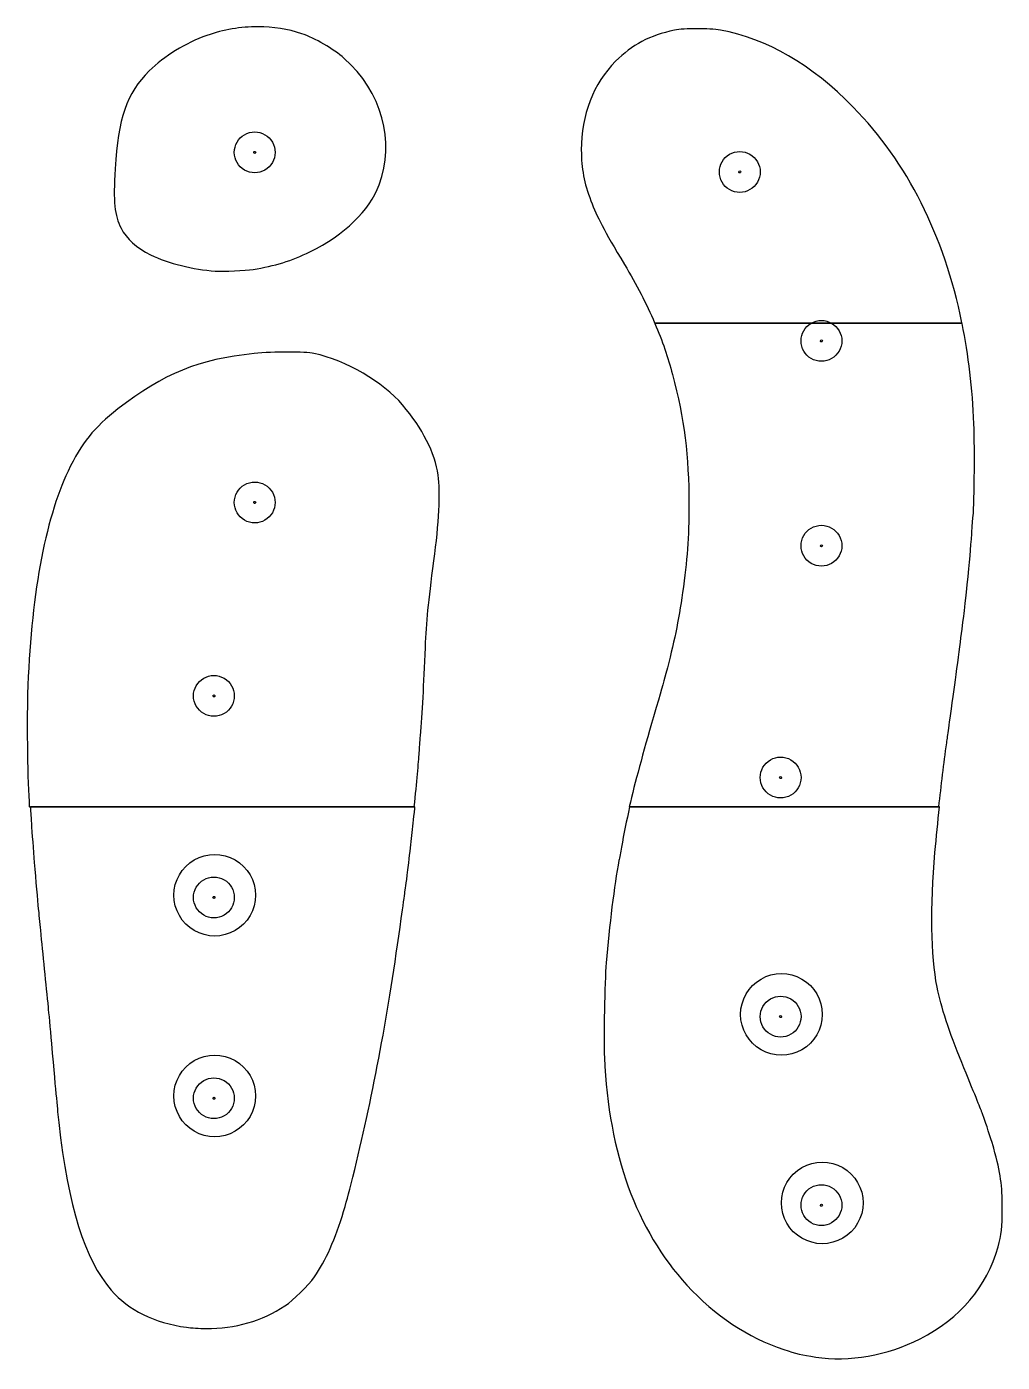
# Model space of a CAD drawing. Extents: x 191 to 5849, y 363 to 2021.
# Drawn here: x 3020 to 4215, y 363 to 1999 of the extents above; entities that cross this region are included whole.
import ezdxf

# ---------------------------------------------------------------- set-up
doc = ezdxf.new("R2010")
doc.units = 0
for name, color, linetype in [('Layer_2', 7, 'CONTINUOUS'), ('Paerehull', 7, 'CONTINUOUS'), ('Paereomriss', 7, 'CONTINUOUS')]:
    doc.layers.add(name, color=color, linetype=linetype)

msp = doc.modelspace()

# ---------------------------------------------------------------- linework, layer by layer
at = {"layer": 'Layer_2', "color": 7}
for p, q in [((3303.6589, 1999.034299), (3303.6589, 1999.034299)), ((3841.0847, 1996.60071), (3841.0847, 1996.60071)), ((3789.2957, 1636.39368), (4165.6707, 1636.39368)), ((4165.8796, 1635.39368), (3789.7214, 1635.39368)), ((3340.407, 1600.4347), (3340.407, 1600.4347)), ((3023.6511, 1043.0167), (3495.0652, 1043.0167)), ((3495.8035, 1043.0167), (3024.8542, 1043.0167)), ((3758.3582, 1043.0167), (4137.4461, 1043.0167)), ((4138.1531, 1043.0167), (3758.7351, 1043.0167)), ((3300.6394, 934.8885), (3300.6394, 934.8885)), ((3994.6384, 788.8888), (3994.6384, 788.8888)), ((3300.6394, 688.8888), (3300.6394, 688.8888)), ((4044.6384, 557.8888), (4044.6384, 557.8888))]:
    msp.add_line(p, q, dxfattribs=at)
for points in [[(3303.6589, 1999.034299), (3282.6266, 1999.067399), (3261.2155, 1995.5012), (3241.1277, 1988.36634)], [(3357.28, 1990.51868), (3340.4793, 1996.1747), (3322.2169, 1999.005069), (3303.6589, 1999.034299)], [(3841.0847, 1996.60071), (3830.1969, 1996.6011), (3819.5735, 1995.97868), (3813.6277, 1994.73352)], [(3870.1277, 1994.73157), (3863.1247, 1995.97718), (3851.9725, 1996.60032), (3841.0847, 1996.60071)], [(3241.1277, 1988.36634), (3214.8559, 1979.03504), (3188.5939, 1962.8644), (3170.4968, 1944.87415)], [(3409.1277, 1960.28821), (3396.1521, 1971.75527), (3373.1138, 1985.18819), (3357.28, 1990.51868)], [(3813.6277, 1994.73352), (3783.3984, 1988.40295), (3761.8622, 1977.05202), (3741.5574, 1956.7472)], [(4032.6414, 1900.48938), (3981.3237, 1952.94725), (3926.5872, 1984.68909), (3870.1277, 1994.73157)], [(3452.1218, 1805.4972), (3472.0841, 1858.53214), (3455.1078, 1919.65357), (3409.1277, 1960.28821)], [(3741.5574, 1956.7472), (3714.3554, 1929.54521), (3699.3497, 1890.71851), (3699.573, 1848.10852)], [(3170.4968, 1944.87415), (3142.8788, 1917.41931), (3132.0527, 1886.45206), (3128.6316, 1825.10852)], [(4165.6707, 1636.39368), (4143.7947, 1743.14183), (4098.8218, 1832.83856), (4032.6414, 1900.48938)], [(3699.573, 1848.10852), (3699.6952, 1824.78896), (3702.86, 1807.98649), (3711.3445, 1785.60852)], [(3128.6316, 1825.10852), (3126.3291, 1783.82319), (3127.9247, 1767.81052), (3135.8914, 1752.25501)], [(3367.2605, 1723.20032), (3409.8633, 1744.21038), (3440.0852, 1773.51903), (3452.1218, 1805.4972)], [(3711.3445, 1785.60852), (3719.0084, 1765.39492), (3726.6138, 1750.99911), (3752.5515, 1707.60852)], [(3135.8914, 1752.25501), (3142.7021, 1738.95664), (3154.8726, 1728.00073), (3172.1277, 1719.63196)], [(3172.1277, 1719.63196), (3193.8899, 1709.07722), (3224.6556, 1701.32452), (3251.1277, 1699.72571)], [(3297.6277, 1701.6847), (3323.6298, 1705.69408), (3345.4072, 1712.4231), (3367.2605, 1723.20032)], [(3752.5515, 1707.60852), (3767.179, 1683.13849), (3779.3485, 1659.55045), (3789.2957, 1636.39368)], [(3251.1277, 1699.72571), (3261.7958, 1699.0814), (3287.8692, 1700.17999), (3297.6277, 1701.6847)], [(3789.7214, 1635.39368), (3798.69, 1614.39011), (3805.8369, 1593.73538), (3811.2586, 1573.10852)], [(4180.3172, 1512.60852), (4178.6066, 1555.6209), (4173.7634, 1596.62833), (4165.8796, 1635.39368)], [(3298.9754, 1598.61243), (3231.207, 1591.74534), (3188.1848, 1574.23345), (3132.157, 1530.70618)], [(3340.407, 1600.4347), (3326.334, 1600.4065), (3310.6432, 1599.79475), (3298.9754, 1598.61243)], [(3372.1277, 1598.75891), (3366.9346, 1599.90747), (3354.48, 1600.46288), (3340.407, 1600.4347)], [(3480.7605, 1535.59485), (3456.5173, 1564.03968), (3411.955, 1589.95023), (3372.1277, 1598.75891)], [(3811.2586, 1573.10852), (3825.6399, 1518.39426), (3831.3313, 1473.12423), (3831.3113, 1413.60852)], [(3132.157, 1530.70618), (3102.501, 1507.66679), (3087.5924, 1489.089), (3071.0867, 1454.60657)], [(3524.1648, 1449.60657), (3520.3665, 1476.73542), (3505.0288, 1507.12058), (3480.7605, 1535.59485)], [(4179.1394, 1397.69641), (4180.7742, 1405.35608), (4181.5543, 1481.49488), (4180.3172, 1512.60852)], [(3071.0867, 1454.60657), (3042.611, 1395.11767), (3024.9761, 1297.82089), (3021.5535, 1181.32532)], [(3519.1179, 1344.60657), (3525.2407, 1389.96772), (3527.1, 1428.64159), (3524.1648, 1449.60657)], [(3831.3113, 1413.60852), (3831.2973, 1372.70492), (3829.3533, 1345.49145), (3823.5964, 1305.60852)], [(4177.6238, 1377.60852), (4178.2123, 1387.50852), (4178.8942, 1396.54735), (4179.1394, 1397.69641)], [(4172.1687, 1315.10852), (4175.1962, 1344.18724), (4176.5757, 1359.97984), (4177.6238, 1377.60852)], [(3508.6433, 1238.60657), (3509.9334, 1270.49412), (3512.171, 1293.13998), (3519.1179, 1344.60657)], [(4167.616, 1274.10852), (4168.6415, 1281.7264), (4169.465, 1289.14011), (4172.1687, 1315.10852)], [(3823.5964, 1305.60852), (3818.628, 1271.18831), (3812.8868, 1243.31663), (3803.2019, 1206.60852)], [(4163.0789, 1239.10852), (4165.0197, 1254.23352), (4167.0606, 1269.98352), (4167.616, 1274.10852)], [(3502.6277, 1130.10657), (3504.8743, 1158.04943), (3506.7589, 1192.03061), (3508.6433, 1238.60657)], [(4156.1355, 1187.10852), (4158.0138, 1200.58352), (4161.138, 1223.98352), (4163.0789, 1239.10852)], [(3803.2019, 1206.60852), (3799.8476, 1193.89505), (3797.633, 1186.12034), (3788.1101, 1153.60852)], [(3021.5535, 1181.32532), (3020.4276, 1143.00353), (3021.4675, 1073.3574), (3023.6101, 1043.6066)], [(4147.0418, 1121.60852), (4148.5094, 1132.38002), (4149.1795, 1137.20346), (4156.1355, 1187.10852)], [(3788.1101, 1153.60852), (3774.5778, 1107.40843), (3765.4285, 1073.6174), (3758.3582, 1043.0167)], [(3501.1043, 1109.60657), (3501.4337, 1114.55657), (3502.1192, 1123.78157), (3502.6277, 1130.10657)], [(4137.4461, 1043.0167), (4140.3292, 1069.5498), (4143.529, 1095.8245), (4147.0418, 1121.60852)], [(3495.0652, 1043.0167), (3498.1588, 1073.9182), (3500.2821, 1097.2543), (3501.1043, 1109.60657)], [(3023.6101, 1043.6066), (3023.6231, 1043.4325), (3023.6381, 1043.1944), (3023.6511, 1043.0167)], [(3024.8542, 1043.0167), (3025.3301, 1036.2289), (3025.8705, 1028.1227), (3026.1511, 1023.3878)], [(3488.1804, 974.3877), (3491.5759, 1002.2701), (3492.8714, 1013.9094), (3495.6413, 1041.3878)], [(3495.6413, 1041.3878), (3495.7003, 1041.9689), (3495.7455, 1042.4407), (3495.8035, 1043.0167)], [(3758.7351, 1043.0167), (3754.9121, 1026.2751), (3751.6863, 1010.3973), (3748.7039, 993.8897)], [(4132.6687, 987.3897), (4134.3313, 1006.0122), (4136.1663, 1024.574), (4138.1531, 1043.0167)], [(3026.1511, 1023.3878), (3026.8866, 1010.9747), (3028.3973, 990.0505), (3029.6531, 974.8877)], [(3225.6394, 978.18977), (3241.109454, 987.12141), (3260.169346, 987.12141), (3275.6394, 978.18977)], [(3748.7039, 993.8897), (3747.5612, 987.5647), (3746.1985, 980.1397), (3745.6765, 977.3897)], [(4135.2703, 822.3897), (4127.646, 861.009), (4126.7066, 920.6072), (4132.6687, 987.3897)], [(3029.6531, 974.8877), (3031.4577, 953.0997), (3033.6157, 928.3634), (3034.5828, 918.3877)], [(3200.6394, 934.8885), (3200.6394, 952.751779), (3210.169346, 969.25813), (3225.6394, 978.18977)], [(3275.6394, 978.18977), (3291.109454, 969.25813), (3300.6394, 952.751779), (3300.6394, 934.8885)], [(3483.6589, 938.8877), (3484.6054, 945.2598), (3485.2371, 950.2187), (3488.1804, 974.3877)], [(3745.6765, 977.3897), (3740.0122, 947.5491), (3733.7617, 897.3255), (3730.0574, 851.8897)], [(3225.6394, 891.58723), (3210.169346, 900.51887), (3200.6394, 917.025221), (3200.6394, 934.8885)], [(3300.6394, 934.8885), (3300.6394, 917.025221), (3291.109454, 900.51887), (3275.6394, 891.58723)], [(3479.1218, 906.3877), (3481.086, 920.6877), (3483.1279, 935.3127), (3483.6589, 938.8877)], [(3034.5828, 918.3877), (3035.116, 912.8877), (3036.2685, 900.9627), (3037.1433, 891.8877)], [(3422.071, 598.9659), (3445.2071, 693.4334), (3463.1552, 790.1443), (3479.1218, 906.3877)], [(3037.1433, 891.8877), (3039.8699, 863.6039), (3043.7822, 824.5744), (3046.616, 797.3877)], [(3275.6394, 891.58723), (3260.169346, 882.65559), (3241.109454, 882.65559), (3225.6394, 891.58723)], [(3730.0574, 851.8897), (3728.1245, 828.1816), (3726.803, 758.7145), (3727.8503, 735.8897)], [(3919.6384, 832.19007), (3935.108454, 841.12171), (3954.168346, 841.12171), (3969.6384, 832.19007)], [(3894.6384, 788.8888), (3894.6384, 806.752079), (3904.168346, 823.25843), (3919.6384, 832.19007)], [(3969.6384, 832.19007), (3985.108454, 823.25843), (3994.6384, 806.752079), (3994.6384, 788.8888)], [(4165.4167, 729.8897), (4150.0184, 767.4279), (4140.1322, 797.7632), (4135.2703, 822.3897)], [(3046.616, 797.3877), (3047.1892, 791.8877), (3049.0124, 772.0877), (3050.6667, 753.3877)], [(3919.6384, 745.58753), (3904.168346, 754.51917), (3894.6384, 771.025521), (3894.6384, 788.8888)], [(3994.6384, 788.8888), (3994.6384, 771.025521), (3985.108454, 754.51917), (3969.6384, 745.58753)], [(3050.6667, 753.3877), (3056.6735, 685.4905), (3057.7357, 674.083), (3059.6824, 656.5479)], [(3225.6394, 732.19007), (3241.109454, 741.12171), (3260.169346, 741.12171), (3275.6394, 732.19007)], [(3969.6384, 745.58753), (3954.168346, 736.65589), (3935.108454, 736.65589), (3919.6384, 745.58753)], [(3200.6394, 688.8888), (3200.6394, 706.752079), (3210.169346, 723.25843), (3225.6394, 732.19007)], [(3275.6394, 732.19007), (3291.109454, 723.25843), (3300.6394, 706.752079), (3300.6394, 688.8888)], [(3727.8503, 735.8897), (3733.2834, 617.4809), (3766.8181, 525.0132), (3828.946, 457.1338)], [(4189.7078, 669.8897), (4188.9752, 672.1858), (4180.4864, 693.1525), (4165.4167, 729.8897)], [(3225.6394, 645.58753), (3210.169346, 654.51917), (3200.6394, 671.025521), (3200.6394, 688.8888)], [(3300.6394, 688.8888), (3300.6394, 671.025521), (3291.109454, 654.51917), (3275.6394, 645.58753)], [(3059.6824, 656.5479), (3071.1532, 553.2217), (3091.3132, 488.7047), (3123.948, 450.8877)], [(4193.6335, 658.8897), (4191.9126, 663.5647), (4190.1465, 668.5147), (4189.7078, 669.8897)], [(4204.6316, 624.8897), (4202.8108, 631.6777), (4196.7249, 650.4914), (4193.6335, 658.8897)], [(3275.6394, 645.58753), (3260.169346, 636.65589), (3241.109454, 636.65589), (3225.6394, 645.58753)], [(4215.0574, 551.3897), (4215.0254, 580.0912), (4213.2041, 592.9315), (4204.6316, 624.8897)], [(3969.6384, 601.19007), (3985.108454, 610.12171), (4004.168346, 610.12171), (4019.6384, 601.19007)], [(3408.4578, 547.3877), (3413.5397, 564.5707), (3415.0475, 570.2882), (3422.071, 598.9659)], [(3944.6384, 557.8888), (3944.6384, 575.752079), (3954.168346, 592.25843), (3969.6384, 601.19007)], [(4019.6384, 601.19007), (4035.108454, 592.25843), (4044.6384, 575.752079), (4044.6384, 557.8888)], [(3969.6384, 514.58753), (3954.168346, 523.51917), (3944.6384, 540.025521), (3944.6384, 557.8888)], [(4044.6384, 557.8888), (4044.6384, 540.025521), (4035.108454, 523.51917), (4019.6384, 514.58753)], [(3372.7781, 467.3877), (3386.5039, 486.8612), (3398.5351, 513.837), (3408.4578, 547.3877)], [(4209.991, 503.8897), (4214.2874, 519.4014), (4215.0854, 526.8838), (4215.0574, 551.3897)], [(4019.6384, 514.58753), (4004.168346, 505.65589), (3985.108454, 505.65589), (3969.6384, 514.58753)], [(4114.5476, 391.3877), (4163.3651, 416.3585), (4196.5956, 455.5277), (4209.991, 503.8897)], [(3336.6081, 431.667), (3346.975, 438.5564), (3365.0097, 456.3664), (3372.7781, 467.3877)], [(3123.948, 450.8877), (3144.9854, 426.5097), (3176.8062, 410.8392), (3216.1394, 405.4854)], [(3828.946, 457.1338), (3863.2166, 419.6905), (3903.735, 392.7294), (3947.5203, 378.2354)], [(3239.8386, 404.0069), (3275.6354, 403.6988), (3308.7768, 413.1719), (3336.6081, 431.667)], [(3216.1394, 405.4854), (3221.6394, 404.7368), (3232.3043, 404.0719), (3239.8386, 404.0069)], [(3947.5203, 378.2354), (3962.418, 373.304), (3969.7564, 371.5549), (3986.6394, 368.9131)], [(3986.6394, 368.9131), (4027.1592, 362.5726), (4074.4673, 370.8862), (4114.5476, 391.3877)]]:
    msp.add_open_spline(points, degree=3, dxfattribs=at)
at = {"layer": 'Paerehull', "color": 7}
for p, q in [((3300.8774, 1845.10767), (3300.8774, 1845.10767)), ((3894.8772, 1821.10767), (3894.8772, 1821.10767)), ((3994.8772, 1614.10764), (3994.8772, 1614.10764)), ((3300.8774, 1416.10767), (3300.8774, 1416.10767)), ((3994.8772, 1363.10767), (3994.8772, 1363.10767)), ((3250.8774, 1179.10767), (3250.8774, 1179.10767)), ((3944.8772, 1079.1077), (3944.8772, 1079.1077)), ((3250.8774, 932.1077), (3250.8774, 932.1077)), ((3944.8772, 786.1077), (3944.8772, 786.1077)), ((3250.8774, 686.1077), (3250.8774, 686.1077)), ((3994.8772, 555.1077), (3994.8772, 555.1077))]:
    msp.add_line(p, q, dxfattribs=at)
for points in [[(3298.3774, 1845.10767), (3298.3774, 1845.554252), (3298.615649, 1845.966911), (3299.0024, 1846.190202)], [(3299.0024, 1844.025138), (3298.615649, 1844.248429), (3298.3774, 1844.661088), (3298.3774, 1845.10767)], [(3299.0024, 1846.190202), (3299.389151, 1846.413493), (3299.865649, 1846.413493), (3300.2524, 1846.190202)], [(3300.2524, 1844.025138), (3299.865649, 1843.801847), (3299.389151, 1843.801847), (3299.0024, 1844.025138)], [(3300.2524, 1846.190202), (3300.639151, 1845.966911), (3300.8774, 1845.554252), (3300.8774, 1845.10767)], [(3300.8774, 1845.10767), (3300.8774, 1844.661088), (3300.639151, 1844.248429), (3300.2524, 1844.025138)], [(3892.3772, 1821.10767), (3892.3772, 1821.798026), (3892.936844, 1822.357669), (3893.6272, 1822.357669)], [(3893.0022, 1820.025138), (3892.615449, 1820.248429), (3892.3772, 1820.661088), (3892.3772, 1821.10767)], [(3894.2522, 1820.025138), (3893.865449, 1819.801847), (3893.388951, 1819.801847), (3893.0022, 1820.025138)], [(3893.6272, 1822.357669), (3894.317556, 1822.357669), (3894.8772, 1821.798026), (3894.8772, 1821.10767)], [(3894.8772, 1821.10767), (3894.8772, 1820.661088), (3894.638951, 1820.248429), (3894.2522, 1820.025138)], [(3992.3772, 1614.10764), (3992.3772, 1614.797996), (3992.936844, 1615.357639), (3993.6272, 1615.357639)], [(3993.0022, 1613.025108), (3992.615449, 1613.248399), (3992.3772, 1613.661058), (3992.3772, 1614.10764)], [(3994.2522, 1613.025108), (3993.865449, 1612.801817), (3993.388951, 1612.801817), (3993.0022, 1613.025108)], [(3993.6272, 1615.357639), (3994.317556, 1615.357639), (3994.8772, 1614.797996), (3994.8772, 1614.10764)], [(3994.8772, 1614.10764), (3994.8772, 1613.661058), (3994.638951, 1613.248399), (3994.2522, 1613.025108)], [(3298.3774, 1416.10767), (3298.3774, 1416.554252), (3298.615649, 1416.966911), (3299.0024, 1417.190202)], [(3299.0024, 1415.025138), (3298.615649, 1415.248429), (3298.3774, 1415.661088), (3298.3774, 1416.10767)], [(3299.0024, 1417.190202), (3299.389151, 1417.413493), (3299.865649, 1417.413493), (3300.2524, 1417.190202)], [(3300.2524, 1415.025138), (3299.865649, 1414.801847), (3299.389151, 1414.801847), (3299.0024, 1415.025138)], [(3300.2524, 1417.190202), (3300.639151, 1416.966911), (3300.8774, 1416.554252), (3300.8774, 1416.10767)], [(3300.8774, 1416.10767), (3300.8774, 1415.661088), (3300.639151, 1415.248429), (3300.2524, 1415.025138)], [(3992.3772, 1363.10767), (3992.3772, 1363.798026), (3992.936844, 1364.357669), (3993.6272, 1364.357669)], [(3993.0022, 1362.025138), (3992.615449, 1362.248429), (3992.3772, 1362.661088), (3992.3772, 1363.10767)], [(3994.2522, 1362.025138), (3993.865449, 1361.801847), (3993.388951, 1361.801847), (3993.0022, 1362.025138)], [(3993.6272, 1364.357669), (3994.317556, 1364.357669), (3994.8772, 1363.798026), (3994.8772, 1363.10767)], [(3994.8772, 1363.10767), (3994.8772, 1362.661088), (3994.638951, 1362.248429), (3994.2522, 1362.025138)], [(3248.3774, 1179.10767), (3248.3774, 1179.554252), (3248.615649, 1179.966911), (3249.0024, 1180.190202)], [(3249.0024, 1178.025138), (3248.615649, 1178.248429), (3248.3774, 1178.661088), (3248.3774, 1179.10767)], [(3249.0024, 1180.190202), (3249.389151, 1180.413493), (3249.865649, 1180.413493), (3250.2524, 1180.190202)], [(3250.2524, 1180.190202), (3250.639151, 1179.966911), (3250.8774, 1179.554252), (3250.8774, 1179.10767)], [(3250.8774, 1179.10767), (3250.8774, 1178.661088), (3250.639151, 1178.248429), (3250.2524, 1178.025138)], [(3250.2524, 1178.025138), (3249.865649, 1177.801847), (3249.389151, 1177.801847), (3249.0024, 1178.025138)], [(3942.3772, 1079.1077), (3942.3772, 1079.798056), (3942.936844, 1080.357699), (3943.6272, 1080.357699)], [(3943.6272, 1080.357699), (3944.317556, 1080.357699), (3944.8772, 1079.798056), (3944.8772, 1079.1077)], [(3943.0022, 1078.025168), (3942.615449, 1078.248459), (3942.3772, 1078.661118), (3942.3772, 1079.1077)], [(3944.2522, 1078.025168), (3943.865449, 1077.801877), (3943.388951, 1077.801877), (3943.0022, 1078.025168)], [(3944.8772, 1079.1077), (3944.8772, 1078.661118), (3944.638951, 1078.248459), (3944.2522, 1078.025168)], [(3248.3774, 932.1077), (3248.3774, 932.554282), (3248.615649, 932.966941), (3249.0024, 933.190232)], [(3249.0024, 933.190232), (3249.389151, 933.413523), (3249.865649, 933.413523), (3250.2524, 933.190232)], [(3250.2524, 933.190232), (3250.639151, 932.966941), (3250.8774, 932.554282), (3250.8774, 932.1077)], [(3249.0024, 931.025168), (3248.615649, 931.248459), (3248.3774, 931.661118), (3248.3774, 932.1077)], [(3250.2524, 931.025168), (3249.865649, 930.801877), (3249.389151, 930.801877), (3249.0024, 931.025168)], [(3250.8774, 932.1077), (3250.8774, 931.661118), (3250.639151, 931.248459), (3250.2524, 931.025168)], [(3942.3772, 786.1077), (3942.3772, 786.798056), (3942.936844, 787.357699), (3943.6272, 787.357699)], [(3943.0022, 785.025168), (3942.615449, 785.248459), (3942.3772, 785.661118), (3942.3772, 786.1077)], [(3943.6272, 787.357699), (3944.317556, 787.357699), (3944.8772, 786.798056), (3944.8772, 786.1077)], [(3944.8772, 786.1077), (3944.8772, 785.661118), (3944.638951, 785.248459), (3944.2522, 785.025168)], [(3944.2522, 785.025168), (3943.865449, 784.801877), (3943.388951, 784.801877), (3943.0022, 785.025168)], [(3249.0024, 687.190232), (3249.389151, 687.413523), (3249.865649, 687.413523), (3250.2524, 687.190232)], [(3248.3774, 686.1077), (3248.3774, 686.554282), (3248.615649, 686.966941), (3249.0024, 687.190232)], [(3249.0024, 685.025168), (3248.615649, 685.248459), (3248.3774, 685.661118), (3248.3774, 686.1077)], [(3250.2524, 685.025168), (3249.865649, 684.801877), (3249.389151, 684.801877), (3249.0024, 685.025168)], [(3250.2524, 687.190232), (3250.639151, 686.966941), (3250.8774, 686.554282), (3250.8774, 686.1077)], [(3250.8774, 686.1077), (3250.8774, 685.661118), (3250.639151, 685.248459), (3250.2524, 685.025168)], [(3992.3772, 555.1077), (3992.3772, 555.798056), (3992.936844, 556.357699), (3993.6272, 556.357699)], [(3993.0022, 554.025168), (3992.615449, 554.248459), (3992.3772, 554.661118), (3992.3772, 555.1077)], [(3994.2522, 554.025168), (3993.865449, 553.801877), (3993.388951, 553.801877), (3993.0022, 554.025168)], [(3993.6272, 556.357699), (3994.317556, 556.357699), (3994.8772, 555.798056), (3994.8772, 555.1077)], [(3994.8772, 555.1077), (3994.8772, 554.661118), (3994.638951, 554.248459), (3994.2522, 554.025168)]]:
    msp.add_open_spline(points, degree=3, dxfattribs=at)
at = {"layer": 'Paereomriss', "color": 7}
for p, q in [((3324.6274, 1845.10767), (3324.6274, 1845.10767)), ((3918.6272, 1821.10767), (3918.6272, 1821.10767)), ((4018.6272, 1614.10764), (4018.6272, 1614.10764)), ((3324.6274, 1416.10767), (3324.6274, 1416.10767)), ((4018.6272, 1363.10767), (4018.6272, 1363.10767)), ((3274.6274, 1179.10767), (3274.6274, 1179.10767)), ((3968.6272, 1079.1077), (3968.6272, 1079.1077)), ((3274.6274, 932.1077), (3274.6274, 932.1077)), ((3968.6272, 786.1077), (3968.6272, 786.1077)), ((3274.6274, 686.1077), (3274.6274, 686.1077)), ((4018.6272, 555.1077), (4018.6272, 555.1077))]:
    msp.add_line(p, q, dxfattribs=at)
for points in [[(3274.6274, 1845.10767), (3274.6274, 1854.03931), (3279.392373, 1862.292485), (3287.1274, 1866.758305)], [(3287.1274, 1866.758305), (3294.862427, 1871.224125), (3304.392373, 1871.224125), (3312.1274, 1866.758305)], [(3312.1274, 1866.758305), (3319.862427, 1862.292485), (3324.6274, 1854.03931), (3324.6274, 1845.10767)], [(3287.1274, 1823.457035), (3279.392373, 1827.922855), (3274.6274, 1836.17603), (3274.6274, 1845.10767)], [(3324.6274, 1845.10767), (3324.6274, 1836.17603), (3319.862427, 1827.922855), (3312.1274, 1823.457035)], [(3868.6272, 1821.10767), (3868.6272, 1830.03931), (3873.392173, 1838.292485), (3881.1272, 1842.758305)], [(3881.1272, 1842.758305), (3888.862227, 1847.224125), (3898.392173, 1847.224125), (3906.1272, 1842.758305)], [(3906.1272, 1842.758305), (3913.862227, 1838.292485), (3918.6272, 1830.03931), (3918.6272, 1821.10767)], [(3312.1274, 1823.457035), (3304.392373, 1818.991215), (3294.862427, 1818.991215), (3287.1274, 1823.457035)], [(3881.1272, 1799.457035), (3873.392173, 1803.922855), (3868.6272, 1812.17603), (3868.6272, 1821.10767)], [(3918.6272, 1821.10767), (3918.6272, 1812.17603), (3913.862227, 1803.922855), (3906.1272, 1799.457035)], [(3906.1272, 1799.457035), (3898.392173, 1794.991215), (3888.862227, 1794.991215), (3881.1272, 1799.457035)], [(3981.1272, 1635.758275), (3988.862227, 1640.224095), (3998.392173, 1640.224095), (4006.1272, 1635.758275)], [(3968.6272, 1614.10764), (3968.6272, 1623.03928), (3973.392173, 1631.292455), (3981.1272, 1635.758275)], [(4006.1272, 1635.758275), (4013.862227, 1631.292455), (4018.6272, 1623.03928), (4018.6272, 1614.10764)], [(3981.1272, 1592.457005), (3973.392173, 1596.922825), (3968.6272, 1605.176), (3968.6272, 1614.10764)], [(4018.6272, 1614.10764), (4018.6272, 1605.176), (4013.862227, 1596.922825), (4006.1272, 1592.457005)], [(4006.1272, 1592.457005), (3998.392173, 1587.991185), (3988.862227, 1587.991185), (3981.1272, 1592.457005)], [(3287.1274, 1437.758305), (3294.862427, 1442.224125), (3304.392373, 1442.224125), (3312.1274, 1437.758305)], [(3274.6274, 1416.10767), (3274.6274, 1425.03931), (3279.392373, 1433.292485), (3287.1274, 1437.758305)], [(3312.1274, 1437.758305), (3319.862427, 1433.292485), (3324.6274, 1425.03931), (3324.6274, 1416.10767)], [(3287.1274, 1394.457035), (3279.392373, 1398.922855), (3274.6274, 1407.17603), (3274.6274, 1416.10767)], [(3324.6274, 1416.10767), (3324.6274, 1407.17603), (3319.862427, 1398.922855), (3312.1274, 1394.457035)], [(3312.1274, 1394.457035), (3304.392373, 1389.991215), (3294.862427, 1389.991215), (3287.1274, 1394.457035)], [(3968.6272, 1363.10767), (3968.6272, 1372.03931), (3973.392173, 1380.292485), (3981.1272, 1384.758305)], [(3981.1272, 1384.758305), (3988.862227, 1389.224125), (3998.392173, 1389.224125), (4006.1272, 1384.758305)], [(4006.1272, 1384.758305), (4013.862227, 1380.292485), (4018.6272, 1372.03931), (4018.6272, 1363.10767)], [(3981.1272, 1341.457035), (3973.392173, 1345.922855), (3968.6272, 1354.17603), (3968.6272, 1363.10767)], [(4018.6272, 1363.10767), (4018.6272, 1354.17603), (4013.862227, 1345.922855), (4006.1272, 1341.457035)], [(4006.1272, 1341.457035), (3998.392173, 1336.991215), (3988.862227, 1336.991215), (3981.1272, 1341.457035)], [(3224.6274, 1179.10767), (3224.6274, 1188.03931), (3229.392373, 1196.292485), (3237.1274, 1200.758305)], [(3237.1274, 1200.758305), (3244.862427, 1205.224125), (3254.392373, 1205.224125), (3262.1274, 1200.758305)], [(3262.1274, 1200.758305), (3269.862427, 1196.292485), (3274.6274, 1188.03931), (3274.6274, 1179.10767)], [(3237.1274, 1157.457035), (3229.392373, 1161.922855), (3224.6274, 1170.17603), (3224.6274, 1179.10767)], [(3274.6274, 1179.10767), (3274.6274, 1170.17603), (3269.862427, 1161.922855), (3262.1274, 1157.457035)], [(3262.1274, 1157.457035), (3254.392373, 1152.991215), (3244.862427, 1152.991215), (3237.1274, 1157.457035)], [(3918.6272, 1079.1077), (3918.6272, 1088.03934), (3923.392173, 1096.292515), (3931.1272, 1100.758335)], [(3931.1272, 1100.758335), (3938.862227, 1105.224155), (3948.392173, 1105.224155), (3956.1272, 1100.758335)], [(3956.1272, 1100.758335), (3963.862227, 1096.292515), (3968.6272, 1088.03934), (3968.6272, 1079.1077)], [(3931.1272, 1057.457065), (3923.392173, 1061.922885), (3918.6272, 1070.17606), (3918.6272, 1079.1077)], [(3968.6272, 1079.1077), (3968.6272, 1070.17606), (3963.862227, 1061.922885), (3956.1272, 1057.457065)], [(3956.1272, 1057.457065), (3948.392173, 1052.991245), (3938.862227, 1052.991245), (3931.1272, 1057.457065)], [(3224.6274, 932.1077), (3224.6274, 941.03934), (3229.392373, 949.292515), (3237.1274, 953.758335)], [(3237.1274, 953.758335), (3244.862427, 958.224155), (3254.392373, 958.224155), (3262.1274, 953.758335)], [(3262.1274, 953.758335), (3269.862427, 949.292515), (3274.6274, 941.03934), (3274.6274, 932.1077)], [(3237.1274, 910.457065), (3229.392373, 914.922885), (3224.6274, 923.17606), (3224.6274, 932.1077)], [(3274.6274, 932.1077), (3274.6274, 923.17606), (3269.862427, 914.922885), (3262.1274, 910.457065)], [(3262.1274, 910.457065), (3254.392373, 905.991245), (3244.862427, 905.991245), (3237.1274, 910.457065)], [(3918.6272, 786.1077), (3918.6272, 795.03934), (3923.392173, 803.292515), (3931.1272, 807.758335)], [(3931.1272, 807.758335), (3938.862227, 812.224155), (3948.392173, 812.224155), (3956.1272, 807.758335)], [(3956.1272, 807.758335), (3963.862227, 803.292515), (3968.6272, 795.03934), (3968.6272, 786.1077)], [(3931.1272, 764.457065), (3923.392173, 768.922885), (3918.6272, 777.17606), (3918.6272, 786.1077)], [(3968.6272, 786.1077), (3968.6272, 777.17606), (3963.862227, 768.922885), (3956.1272, 764.457065)], [(3956.1272, 764.457065), (3948.392173, 759.991245), (3938.862227, 759.991245), (3931.1272, 764.457065)], [(3224.6274, 686.1077), (3224.6274, 695.03934), (3229.392373, 703.292515), (3237.1274, 707.758335)], [(3237.1274, 707.758335), (3244.862427, 712.224155), (3254.392373, 712.224155), (3262.1274, 707.758335)], [(3262.1274, 707.758335), (3269.862427, 703.292515), (3274.6274, 695.03934), (3274.6274, 686.1077)], [(3237.1274, 664.457065), (3229.392373, 668.922885), (3224.6274, 677.17606), (3224.6274, 686.1077)], [(3274.6274, 686.1077), (3274.6274, 677.17606), (3269.862427, 668.922885), (3262.1274, 664.457065)], [(3262.1274, 664.457065), (3254.392373, 659.991245), (3244.862427, 659.991245), (3237.1274, 664.457065)], [(3968.6272, 555.1077), (3968.6272, 564.03934), (3973.392173, 572.292515), (3981.1272, 576.758335)], [(3981.1272, 576.758335), (3988.862227, 581.224155), (3998.392173, 581.224155), (4006.1272, 576.758335)], [(4006.1272, 576.758335), (4013.862227, 572.292515), (4018.6272, 564.03934), (4018.6272, 555.1077)], [(3981.1272, 533.457065), (3973.392173, 537.922885), (3968.6272, 546.17606), (3968.6272, 555.1077)], [(4018.6272, 555.1077), (4018.6272, 546.17606), (4013.862227, 537.922885), (4006.1272, 533.457065)], [(4006.1272, 533.457065), (3998.392173, 528.991245), (3988.862227, 528.991245), (3981.1272, 533.457065)]]:
    msp.add_open_spline(points, degree=3, dxfattribs=at)

doc.saveas('drawing.dxf')
